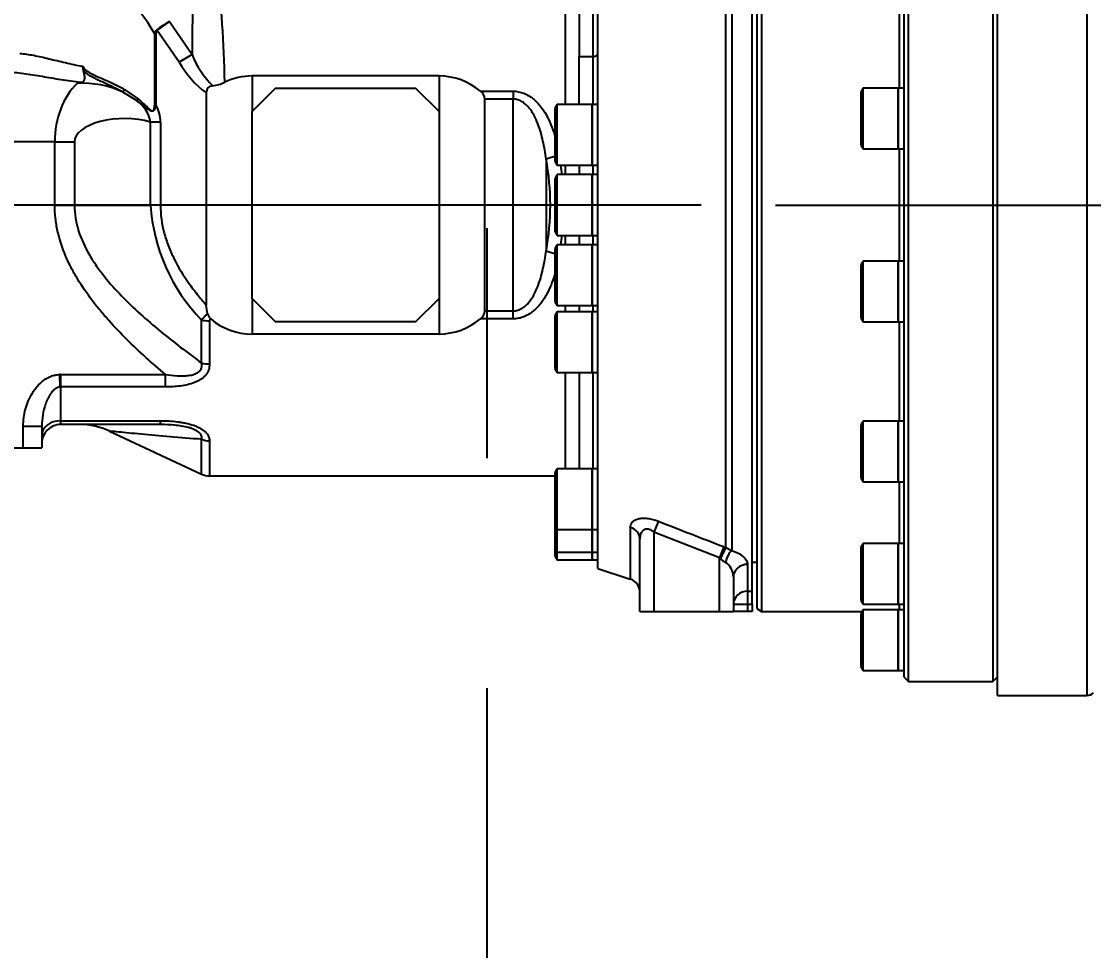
# Model space of a CAD drawing. Header units: millimetres. Extents: x 10462777 to 22643323, y 453826 to 1389191.
# Drawn here: x 11309182.4 to 11309415.5, y 597559.6 to 597761.7 of the extents above; entities that cross this region are included whole.
import ezdxf

# ---------------------------------------------------------------- set-up
doc = ezdxf.new("R2010")
doc.units = ezdxf.units.MM
doc.header["$LTSCALE"] = 200
doc.header["$MEASUREMENT"] = 0
doc.header["$PDMODE"] = 35
doc.header["$PDSIZE"] = -5
doc.linetypes.add('CENTER2', pattern=[1.125, 0.75, -0.125, 0.125, -0.125])
doc.linetypes.add('PHANTOM', pattern=[2.5, 1.25, -0.25, 0.25, -0.25, 0.25, -0.25])
doc.layers.get('0').update_dxf_attribs({"linetype": 'CONTINUOUS'})
doc.layers.get('DEFPOINTS').update_dxf_attribs({"linetype": 'CONTINUOUS'})
for name, color, linetype in [('$DDT_AUDIT_GENERATED_(276)', 7, 'CONTINUOUS'), ('A290-7324-X541', 7, 'CONTINUOUS'), ('A290-7329-X402', 7, 'CONTINUOUS'), ('A290-7329-X501', 7, 'CONTINUOUS'), ('DV1_DEFAULT', 7, 'CONTINUOUS'), ('LIBRL_A6-BA-8X35', 7, 'CONTINUOUS'), ('LIBRL_A97L-0001-', 7, 'CONTINUOUS')]:
    doc.layers.add(name, color=color, linetype=linetype)
doc.layers.add('LAYOUT', color=8, linetype='CONTINUOUS', lineweight=25)
doc.layers.add('TOP$23', color=7, linetype='CONTINUOUS', true_color=0xffffff)
doc.styles.get("Standard").update_dxf_attribs({"font": 'SYMBOL'})
doc.dimstyles.new('DS ROBOTEC', dxfattribs={"dimscale": 0, "dimtxt": 2.5, "dimasz": 2.5, "dimexe": 0.3, "dimexo": 0.3, "dimgap": 0.5, "dimtad": 1, "dimzin": 9, "dimdsep": 46, "dimtxsty": 'Standard', "dimblk": 'OPEN', "dimcen": 0, "dimclrd": 4, "dimclre": 4, "dimclrt": 110, "dimazin": 2, "dimtm": 1.5, "dimtfac": 1, "dimtmove": 0, "dimatfit": 3, "dimldrblk": 'OPEN', "dimfxl": 1, "dimtfill": 1, "dimtolj": 1, "dimlwd": -1, "dimlwe": -1, "dimarcsym": 0})

# ---------------------------------------------------------------- blocks, each defined once
blk = doc.blocks.new('r710ic')
at = {"layer": 'LAYOUT', "color": 3}
blk.add_circle((272041.37, 104232.63), 2050.12, dxfattribs=at)
blk = doc.blocks.new('A$C7DA30AB0')
at = {"layer": '$DDT_AUDIT_GENERATED_(276)', "color": 7, "linetype": 'Continuous', "ltscale": 25.4}
for p, q in [((4370.66, 3129.62, 0), (4369.65, 3128.6, 0)), ((4388.95, 3129.62, 0), (4370.66, 3129.62, 0)), ((4370.66, 2922.35, 0), (4370.66, 3129.62, 0)), ((4389.97, 3128.6, 0), (4388.95, 3129.62, 0)), ((4388.95, 3129.62, 0), (4388.95, 2922.35, 0)), ((4389.97, 3127.26, 0), (4389.97, 3128.6, 0)), ((4389.97, 2925.89, 0), (4389.97, 3126.63, 0)), ((4390.98, 3112.84, 0), (4390.98, 3114.05, 0)), ((4420.96, 3114.38, 0), (4399, 3114.38, 0)), ((4420.96, 2937.59, 0), (4420.96, 3114.38, 0)), ((4421.97, 3113.79, 0), (4420.96, 3114.38, 0)), ((4421.97, 2938.18, 0), (4421.97, 3113.79, 0)), ((4422.99, 3103.71, 0), (4421.97, 3103.71, 0)), ((4390.98, 3086.21, 0), (4390.98, 3099.64, 0)), ((4390.98, 3051.42, 0), (4390.98, 3073.01, 0)), ((4390.98, 3013.76, 0), (4390.98, 3038.21, 0)), ((4390.98, 2978.97, 0), (4390.98, 3000.55, 0))]:
    blk.add_line(p, q, dxfattribs=at)
at = {"layer": 'A290-7324-X541', "color": 7, "linetype": 'Continuous', "ltscale": 25.4}
for p, q in [((4496.14, 3051.39, 0), (4491.06, 3046.31, 0)), ((4496.14, 3051.39, 0), (4526.62, 3051.39, 0)), ((4531.7, 3046.31, 0), (4526.62, 3051.39, 0)), ((4491.06, 3005.67, 0), (4491.06, 3046.31, 0)), ((4531.7, 3046.31, 0), (4531.7, 3005.67, 0)), ((4491.06, 3005.67, 0), (4496.14, 3000.59, 0)), ((4526.62, 3000.59, 0), (4531.7, 3005.67, 0)), ((4526.62, 3000.59, 0), (4496.14, 3000.59, 0))]:
    blk.add_line(p, q, dxfattribs=at)
at = {"layer": 'A290-7329-X402', "color": 7, "linetype": 'Continuous', "ltscale": 25.4}
for p, q in [((4369.65, 3132.67, 0), (4350.17, 3132.67, 0)), ((4350.17, 2919.31, 0), (4350.17, 3132.67, 0)), ((4369.65, 3132.67, 0), (4369.65, 2919.31, 0))]:
    blk.add_line(p, q, dxfattribs=at)
blk.add_arc((4350.17, 3130.63, 0), 2.03, 90, 135, dxfattribs=at)
at = {"layer": 'A290-7329-X501', "color": 7, "linetype": 'Continuous', "ltscale": 25.4}
for p, q in [((4422.99, 3114.38, 0), (4424, 3114.38, 0)), ((4422.99, 3112.89, 0), (4422.99, 3114.38, 0)), ((4422.99, 3112.89, 0), (4424, 3112.89, 0)), ((4422.99, 3112.89, 0), (4422.99, 3109.99, 0)), ((4424, 3114.38, 0), (4427.05, 3114.38, 0)), ((4424, 3112.89, 0), (4424, 3114.38, 0)), ((4424, 3109.99, 0), (4424, 3112.89, 0)), ((4424, 3112.89, 0), (4427.05, 3112.89, 0)), ((4430.1, 3114.38, 0), (4427.05, 3114.38, 0)), ((4427.05, 3106.86, 0), (4427.05, 3114.38, 0)), ((4444.32, 3114.38, 0), (4430.1, 3114.38, 0)), ((4430.1, 3114.38, 0), (4430.1, 3102.74, 0)), ((4447.37, 3114.38, 0), (4444.32, 3114.38, 0)), ((4444.32, 3097.14, 0), (4444.32, 3114.38, 0)), ((4447.37, 3114.38, 0), (4447.37, 3098.65, 0)), ((4422.99, 3109.99, 0), (4422.99, 2941.98, 0)), ((4424, 3109.99, 0), (4422.99, 3109.99, 0)), ((4424, 3104.16, 0), (4424, 3109.99, 0)), ((4449.47, 3096.15, 0), (4449.47, 3107.36, 0)), ((4456.52, 3105.04, 0), (4449.47, 3107.36, 0)), ((4429.87, 3102.93, 0), (4430.1, 3102.74, 0)), ((4456.52, 3105.04, 0), (4456.52, 2946.93, 0)), ((4427.42, 2950.84, 0), (4427.42, 3101.13, 0)), ((4429.15, 3100.29, 0), (4430.1, 3102.74, 0)), ((4430.1, 3102.74, 0), (4444.32, 3097.14, 0)), ((4428.69, 3100.48, 0), (4428.69, 2951.49, 0)), ((4429.15, 3100.29, 0), (4428.69, 3100.48, 0)), ((4443.37, 3094.76, 0), (4444.32, 3097.14, 0)), ((4540.96, 3084.91, 0), (4465.86, 3084.91, 0)), ((4540.96, 3077.29, 0), (4540.96, 3084.91, 0)), ((4542.68, 3084.53, 0), (4542.68, 3076.95, 0)), ((4562.71, 3075.19, 0), (4542.68, 3084.53, 0)), ((4457.53, 3083.38, 0), (4457.53, 3062.43, 0)), ((4460.58, 3062.43, 0), (4460.58, 3083.38, 0)), ((4463.63, 3062.43, 0), (4463.63, 3083.38, 0)), ((4581.47, 3078.82, 0), (4577.42, 3078.82, 0)), ((4577.42, 3074.11, 0), (4577.42, 3078.82, 0)), ((4643.46, 3078.82, 0), (4581.47, 3078.82, 0)), ((4581.47, 3078.82, 0), (4581.47, 3074.11, 0)), ((4551.6, 3073.74, 0), (4551.6, 3072.91, 0)), ((4551.6, 3073.74, 0), (4573.36, 3073.74, 0)), ((4573.36, 3072.91, 0), (4551.6, 3072.91, 0)), ((4573.36, 3072.91, 0), (4573.36, 3073.74, 0)), ((4573.36, 3065.57, 0), (4573.36, 3072.91, 0)), ((4581.47, 3074.11, 0), (4577.42, 3074.11, 0)), ((4550.53, 3065.57, 0), (4550.53, 3062.84, 0)), ((4550.53, 3065.57, 0), (4573.36, 3065.57, 0)), ((4573.36, 3062.84, 0), (4573.36, 3065.57, 0)), ((4573.6, 3062.85, 0), (4573.48, 3065.58, 0)), ((4573.36, 3062.84, 0), (4550.53, 3062.84, 0)), ((4540.96, 3051.17, 0), (4540.96, 3060.57, 0)), ((4542.68, 3060.34, 0), (4542.68, 3051.01, 0)), ((4491.06, 3046.31, 0), (4491.06, 3054.05, 0)), ((4491.06, 3054.05, 0), (4531.7, 3054.05, 0)), ((4531.7, 3046.31, 0), (4531.7, 3054.05, 0)), ((4474.95, 3050.75, 0), (4474.95, 3049.04, 0)), ((4474.95, 3050.75, 0), (4482.04, 3050.75, 0)), ((4541.39, 3049.66, 0), (4541.66, 3047.79, 0)), ((4457.53, 3049.22, 0), (4457.53, 3047.87, 0)), ((4460.58, 3047.87, 0), (4460.58, 3049.22, 0)), ((4463.63, 3047.87, 0), (4463.63, 3049.22, 0)), ((4474.95, 3049.04, 0), (4474.95, 3002.93, 0)), ((4481.11, 3049.04, 0), (4474.95, 3049.04, 0)), ((4481.11, 3049.04, 0), (4481.11, 3002.93, 0)), ((4541.66, 3001.58, 0), (4541.66, 3047.79, 0)), ((4467.76, 3016.01, 0), (4467.76, 3035.96, 0)), ((4457.53, 3034.67, 0), (4457.53, 3032.59, 0)), ((4460.58, 3032.59, 0), (4460.58, 3034.67, 0)), ((4463.63, 3032.59, 0), (4463.63, 3034.67, 0)), ((4551.63, 3025.99, 0), (4553.78, 3025.99, 0)), ((4551.63, 3007.93, 0), (4551.63, 3025.99, 0)), ((4553.78, 3025.99, 0), (4553.78, 3007.93, 0)), ((4570.32, 3025.99, 0), (4553.78, 3025.99, 0)), ((4574.62, 3025.99, 0), (4570.32, 3025.99, 0)), ((4570.32, 3012.27, 0), (4570.32, 3025.99, 0)), ((4574.62, 3025.99, 0), (4574.62, 3012.27, 0)), ((4457.53, 3019.38, 0), (4457.53, 3017.31, 0)), ((4460.58, 3017.31, 0), (4460.58, 3019.38, 0)), ((4463.63, 3017.31, 0), (4463.63, 3019.38, 0)), ((4574.62, 3012.27, 0), (4570.32, 3012.27, 0)), ((4574.62, 3012.27, 0), (4602.74, 3012.27, 0)), ((4551.63, 3007.93, 0), (4553.78, 3007.93, 0)), ((4491.06, 2997.92, 0), (4491.06, 3005.67, 0)), ((4531.7, 2997.92, 0), (4531.7, 3005.67, 0)), ((4457.53, 3004.1, 0), (4457.53, 2993.66, 0)), ((4460.58, 3004.1, 0), (4460.58, 2993.66, 0)), ((4463.63, 2968.59, 0), (4463.63, 3004.1, 0)), ((4474.95, 3002.93, 0), (4481.11, 3002.93, 0)), ((4474.95, 3001.22, 0), (4474.95, 3002.93, 0)), ((4552.88, 3004.1, 0), (4552.62, 3004.1, 0)), ((4552.62, 2988.78, 0), (4552.62, 3004.1, 0)), ((4552.88, 3004.1, 0), (4552.88, 2988.78, 0)), ((4559.47, 3000.86, 0), (4556.44, 3002.95, 0)), ((4556.73, 3003.35, 0), (4559.79, 3001.43, 0)), ((4482.04, 3001.22, 0), (4474.95, 3001.22, 0)), ((4491.06, 2997.92, 0), (4531.7, 2997.92, 0)), ((4460.58, 2993.66, 0), (4457.53, 2993.66, 0)), ((4457.53, 2993.66, 0), (4457.53, 2982.16, 0)), ((4460.58, 2982.16, 0), (4460.58, 2993.66, 0)), ((4544.76, 2993.23, 0), (4547.54, 2994.88, 0)), ((4547.54, 2994.88, 0), (4552.37, 2988.01, 0)), ((4549.64, 2986.05, 0), (4544.76, 2993.23, 0)), ((4552.62, 2988.78, 0), (4552.88, 2988.78, 0)), ((4552.45, 2987.89, 0), (4552.37, 2988.01, 0))]:
    blk.add_line(p, q, dxfattribs=at)
for centre, radius, start, end in [((4450.42, 3110.25, 0), 3.05, 180, 251.834), ((4430.81, 3106.87, 0), 3.76, 180.2192, 236.9274), ((4424.81, 3097.06, 0), 7.75, 49.2476, 59.3587), ((4404.4, 3054.82, 0), 51.72, 61.9933, 63.5717), ((3670.33, 1129.6, 0), 2111.74, 68.52665, 68.94078), ((4540.96, 3080.85, 0), 4.06, 65, 90), ((4573.36, 3077.8, 0), 4.06, 270, 0), ((4569.21, 3088.98, 0), 15.24, 244.8075, 269.9936), ((4657.76, 3060.5, 0), 84.43, 176.5509, 178.4063), ((4572.43, 3090.13, 0), 27.3, 271.9441, 272.4487), ((4491.13, 3039.88, 0), 14.17, 90.2807, 129.9058), ((4531.65, 3039.93, 0), 14.12, 50.162, 89.7831), ((4483.35, 3048.92, 0), 2.25, 125.7003, 176.9393), ((4539.4, 3049.18, 0), 2.05, 13.3734, 50.7326), ((4537.24, 3054.89, 0), 6.68, 308.4193, 324.4644), ((4514.35, 3023.47, 0), 39.51, 3.6485, 44.1878), ((4521.71, 3025.99, 0), 54.86, 169.5276, 190.4724), ((4560, 3008.06, 0), 8.37, 180.889, 208.1805), ((4561, 3009.35, 0), 7.36, 191.1267, 234.5524), ((4483.35, 3003.05, 0), 2.25, 183.0607, 234.2997), ((4491.13, 3012.09, 0), 14.17, 230.0942, 269.7193), ((4529.75, 2985.21, 0), 20.25, 28.5302, 53.9962), ((4568.5, 3020.19, 0), 20.69, 245.0861, 273.3574), ((4531.69, 3011.81, 0), 13.89, 270.0615, 295.4741), ((4541.38, 2991.66, 0), 8.47, 97.5682, 116.0386), ((4792.96, 3003.93, 0), 255.35, 181.0455, 186.7265), ((4526.07, 2985.81, 0), 20.11, 21.6455, 45.1259), ((4559.98, 3042.5, 0), 44.05, 281.6686, 282.7737), ((4566.38, 2995.98, 0), 2.17, 355.6484, 15.555), ((4308.96, 2992.59, 0), 235.81, 355.5072, 0.1548), ((4551.6, 2988.85, 0), 1.28, 311.446, 356.7167), ((4582.36, 3005.06, 0), 33.67, 208.9093, 248.2376), ((4523.42, 3025.53, 0), 47.39, 303.5903, 307.649), ((4534.35, 3012.5, 0), 30.55, 300.0184, 306.327)]:
    blk.add_arc(centre, radius, start, end, dxfattribs=at)
for centre, major_axis, ratio, start_param, end_param in [((4424, 3112.89, 0), (-3.05, 0), 0.950374, 1.570796, 3.141593), ((4424, 3106.86, 0), (-3.05, 0), 0.884433, 1.570796, 3.141593), ((4427.42, 3103.72, 0), (-0.88, -2.92), 0.424441, 0.62059, 1.698863), ((4429.64, 3102.93, 0), (-1.22, -2.79), 0.069843, 0.534932, 1.601298), ((4450.42, 3098.65, 0), (3.05, 0), 0.8623, 3.141593, 4.395333), ((4540.96, 3073.75, 0), (4.06, 0), 0.870544, 1.134464, 1.570796), ((4573.36, 3076.15, 0), (4.06, 0), 0.796296, 4.712389, 6.283185), ((4540.96, 3058.18, 0), (4.06, 0), 0.586793, 1.134464, 1.570796), ((4540.96, 3049.44, 0), (-4.06, 0), 0.427401, 4.276057, 4.712389), ((4464.89, 3035.96, 0), (-4, 0.74), 0.178831, 3.943512, 4.499705), ((4518.84, 3025.99, 0), (0, -58.93), 0.931034, 4.564566, 4.600084), ((4518.84, 3025.99, 0), (0, -58.93), 0.931034, 4.824694, 4.860212), ((4464.89, 3016.01, 0), (-4, -0.74), 0.178831, 1.78348, 2.339673), ((4559.43, 3012.27, 0), (-10.89, 0), 0.466308, 1.025205, 3.141593), ((4563.72, 3012.27, 0), (0, -15.24), 0.714836, 0.582364, 1.570796), ((4556.3, 3002.95, 0), (0.629, 0.798), 0.11188, 4.800254, 5.3218), ((4559.43, 3000.86, 0), (0.503, 0.883), 0.036846, 4.733385, 5.444228)]:
    blk.add_ellipse(centre, major_axis=major_axis, ratio=ratio, start_param=start_param, end_param=end_param, dxfattribs=at)
for points, knots in [([(4427.42, 3101.13, 0), (4426.88, 3101.29, 0), (4426.4, 3101.49, 0), (4425.77, 3101.83, 0), (4425.57, 3101.95, 0), (4425.21, 3102.2, 0), (4425.05, 3102.33, 0), (4424.75, 3102.6, 0), (4424.62, 3102.74, 0), (4424.4, 3103.02, 0), (4424.31, 3103.16, 0), (4424.16, 3103.44, 0), (4424.1, 3103.59, 0), (4424.02, 3103.88, 0), (4424, 3104.02, 0), (4424, 3104.16, 0)], [0, 0, 0, 0, 0.25, 0.25, 0.375, 0.375, 0.5, 0.5, 0.625, 0.625, 0.75, 0.75, 0.875, 0.875, 1, 1, 1, 1]), ([(4444.32, 3097.14, 0), (4444.51, 3097, 0), (4444.71, 3096.86, 0), (4445.13, 3096.64, 0), (4445.34, 3096.56, 0), (4445.67, 3096.5, 0), (4445.77, 3096.49, 0), (4445.98, 3096.49, 0), (4446.08, 3096.5, 0), (4446.27, 3096.55, 0), (4446.35, 3096.58, 0), (4446.52, 3096.66, 0), (4446.59, 3096.71, 0), (4446.8, 3096.87, 0), (4446.91, 3097, 0), (4447.09, 3097.29, 0), (4447.16, 3097.44, 0), (4447.33, 3097.93, 0), (4447.37, 3098.28, 0), (4447.37, 3098.65, 0)], [0, 0, 0, 0, 0.125, 0.125, 0.25, 0.25, 0.3125, 0.3125, 0.375, 0.375, 0.4375, 0.4375, 0.5, 0.5, 0.625, 0.625, 0.75, 0.75, 1, 1, 1, 1]), ([(4449.47, 3096.15, 0), (4449.47, 3095.94, 0), (4449.44, 3095.74, 0), (4449.33, 3095.45, 0), (4449.29, 3095.36, 0), (4449.18, 3095.18, 0), (4449.12, 3095.09, 0), (4448.91, 3094.84, 0), (4448.73, 3094.69, 0), (4448.41, 3094.5, 0), (4448.29, 3094.44, 0), (4448.04, 3094.34, 0), (4447.9, 3094.29, 0), (4447.48, 3094.17, 0), (4447.16, 3094.12, 0), (4446.64, 3094.1, 0), (4446.46, 3094.09, 0), (4446.1, 3094.11, 0), (4445.91, 3094.12, 0), (4445.53, 3094.17, 0), (4445.34, 3094.2, 0), (4444.94, 3094.27, 0), (4444.75, 3094.32, 0), (4444.15, 3094.47, 0), (4443.76, 3094.6, 0), (4443.37, 3094.76, 0)], [0, 0, 0, 0, 0.125, 0.125, 0.1875, 0.1875, 0.25, 0.25, 0.375, 0.375, 0.4375, 0.4375, 0.5, 0.5, 0.625, 0.625, 0.6875, 0.6875, 0.75, 0.75, 0.8125, 0.8125, 0.875, 0.875, 1, 1, 1, 1]), ([(4551.6, 3072.91, 0), (4550.35, 3072.91, 0), (4549.11, 3072.97, 0), (4547.59, 3073.17, 0), (4547.29, 3073.21, 0), (4546.69, 3073.31, 0), (4546.39, 3073.37, 0), (4545.5, 3073.56, 0), (4544.94, 3073.72, 0), (4544.13, 3074, 0), (4543.87, 3074.1, 0), (4543.37, 3074.33, 0), (4543.14, 3074.44, 0), (4542.7, 3074.69, 0), (4542.5, 3074.82, 0), (4542.12, 3075.1, 0), (4541.95, 3075.25, 0), (4541.51, 3075.7, 0), (4541.29, 3076.02, 0), (4541.02, 3076.66, 0), (4540.96, 3076.98, 0), (4540.96, 3077.29, 0)], [0, 0, 0, 0, 0.25, 0.25, 0.3125, 0.3125, 0.375, 0.375, 0.5, 0.5, 0.5625, 0.5625, 0.625, 0.625, 0.6875, 0.6875, 0.75, 0.75, 0.875, 0.875, 1, 1, 1, 1]), ([(4542.68, 3076.95, 0), (4542.62, 3076.73, 0), (4542.61, 3076.49, 0), (4542.77, 3075.99, 0), (4542.93, 3075.74, 0), (4543.32, 3075.38, 0), (4543.48, 3075.27, 0), (4543.82, 3075.05, 0), (4544.01, 3074.95, 0), (4544.42, 3074.76, 0), (4544.64, 3074.68, 0), (4545.08, 3074.52, 0), (4545.32, 3074.45, 0), (4546.03, 3074.25, 0), (4546.53, 3074.15, 0), (4547.52, 3073.99, 0), (4548.03, 3073.92, 0), (4549.56, 3073.78, 0), (4550.58, 3073.74, 0), (4551.6, 3073.74, 0)], [0, 0, 0, 0, 0.125, 0.125, 0.25, 0.25, 0.3125, 0.3125, 0.375, 0.375, 0.4375, 0.4375, 0.5, 0.5, 0.625, 0.625, 0.75, 0.75, 1, 1, 1, 1]), ([(4542.68, 3076.95, 0), (4545.03, 3076.77, 0), (4547.32, 3076.59, 0), (4551.72, 3076.21, 0), (4553.83, 3076.03, 0), (4557.68, 3075.67, 0), (4559.41, 3075.5, 0), (4561.34, 3075.31, 0), (4561.87, 3075.26, 0), (4562.58, 3075.19, 0), (4562.77, 3075.17, 0), (4562.77, 3075.17, 0)], [0, 0, 0, 0, 0.125, 0.125, 0.25, 0.25, 0.375, 0.375, 0.4375, 0.4375, 0.4996679, 0.4996679, 0.4996679, 0.4996679]), ([(4573.48, 3065.58, 0), (4573.7, 3065.59, 0), (4573.91, 3065.65, 0), (4574.31, 3065.83, 0), (4574.49, 3065.95, 0), (4574.82, 3066.22, 0), (4574.98, 3066.37, 0), (4575.26, 3066.69, 0), (4575.39, 3066.85, 0), (4575.63, 3067.2, 0), (4575.74, 3067.38, 0), (4575.95, 3067.74, 0), (4576.04, 3067.92, 0), (4576.31, 3068.48, 0), (4576.47, 3068.87, 0), (4576.88, 3070.03, 0), (4577.08, 3070.84, 0), (4577.35, 3072.46, 0), (4577.42, 3073.28, 0), (4577.42, 3074.11, 0)], [0, 0, 0, 0, 0.0625, 0.0625, 0.125, 0.125, 0.1875, 0.1875, 0.25, 0.25, 0.3125, 0.3125, 0.375, 0.375, 0.5, 0.5, 0.75, 0.75, 1, 1, 1, 1]), ([(4581.47, 3074.11, 0), (4581.47, 3072.85, 0), (4581.31, 3071.62, 0), (4580.9, 3070.1, 0), (4580.81, 3069.8, 0), (4580.61, 3069.21, 0), (4580.5, 3068.92, 0), (4580.14, 3068.06, 0), (4579.86, 3067.51, 0), (4579.38, 3066.71, 0), (4579.21, 3066.45, 0), (4578.84, 3065.95, 0), (4578.64, 3065.7, 0), (4578.03, 3064.99, 0), (4577.58, 3064.55, 0), (4576.82, 3063.99, 0), (4576.56, 3063.81, 0), (4576.01, 3063.5, 0), (4575.73, 3063.37, 0), (4575.15, 3063.14, 0), (4574.84, 3063.04, 0), (4574.23, 3062.91, 0), (4573.91, 3062.87, 0), (4573.6, 3062.85, 0)], [0, 0, 0, 0, 0.25, 0.25, 0.3125, 0.3125, 0.375, 0.375, 0.5, 0.5, 0.5625, 0.5625, 0.625, 0.625, 0.75, 0.75, 0.8125, 0.8125, 0.875, 0.875, 0.9375, 0.9375, 1, 1, 1, 1]), ([(4540.96, 3060.57, 0), (4540.96, 3061.01, 0), (4541.02, 3061.44, 0), (4541.23, 3062.06, 0), (4541.33, 3062.27, 0), (4541.55, 3062.65, 0), (4541.67, 3062.84, 0), (4541.97, 3063.19, 0), (4542.13, 3063.36, 0), (4542.49, 3063.67, 0), (4542.69, 3063.81, 0), (4543.1, 3064.08, 0), (4543.32, 3064.2, 0), (4543.77, 3064.43, 0), (4544.01, 3064.53, 0), (4544.73, 3064.81, 0), (4545.23, 3064.96, 0), (4546.25, 3065.2, 0), (4546.78, 3065.3, 0), (4548.38, 3065.52, 0), (4549.45, 3065.57, 0), (4550.53, 3065.57, 0)], [0, 0, 0, 0, 0.125, 0.125, 0.1875, 0.1875, 0.25, 0.25, 0.3125, 0.3125, 0.375, 0.375, 0.4375, 0.4375, 0.5, 0.5, 0.625, 0.625, 0.75, 0.75, 1, 1, 1, 1]), ([(4550.53, 3062.84, 0), (4549.7, 3062.98, 0), (4548.86, 3063.08, 0), (4547.6, 3063.15, 0), (4547.18, 3063.16, 0), (4546.35, 3063.15, 0), (4545.93, 3063.12, 0), (4545.31, 3063.04, 0), (4545.11, 3063.01, 0), (4544.71, 3062.93, 0), (4544.51, 3062.87, 0), (4544.13, 3062.75, 0), (4543.95, 3062.68, 0), (4543.61, 3062.5, 0), (4543.44, 3062.39, 0), (4543.16, 3062.16, 0), (4543.03, 3062.02, 0), (4542.83, 3061.72, 0), (4542.76, 3061.57, 0), (4542.66, 3061.23, 0), (4542.64, 3061.05, 0), (4542.63, 3060.7, 0), (4542.65, 3060.52, 0), (4542.68, 3060.34, 0)], [0, 0, 0, 0, 0.25, 0.25, 0.375, 0.375, 0.5, 0.5, 0.5625, 0.5625, 0.625, 0.625, 0.6875, 0.6875, 0.75, 0.75, 0.8125, 0.8125, 0.875, 0.875, 0.9375, 0.9375, 1, 1, 1, 1]), ([(4550.53, 3062.84, 0), (4553.44, 3060.41, 0), (4556.26, 3057.9, 0), (4560.27, 3053.91, 0), (4561.58, 3052.55, 0), (4563.47, 3050.44, 0), (4564.09, 3049.72, 0), (4565.3, 3048.26, 0), (4565.89, 3047.52, 0), (4567.61, 3045.25, 0), (4568.68, 3043.7, 0), (4570.15, 3041.27, 0), (4570.61, 3040.45, 0), (4571.48, 3038.77, 0), (4571.88, 3037.91, 0), (4573, 3035.28, 0), (4573.59, 3033.48, 0), (4574.2, 3030.72, 0), (4574.35, 3029.79, 0), (4574.56, 3027.9, 0), (4574.62, 3026.94, 0), (4574.62, 3025.99, 0)], [0, 0, 0, 0, 0.25, 0.25, 0.375, 0.375, 0.4375, 0.4375, 0.5, 0.5, 0.625, 0.625, 0.6875, 0.6875, 0.75, 0.75, 0.875, 0.875, 0.9375, 0.9375, 1, 1, 1, 1]), ([(4570.32, 3025.99, 0), (4570.32, 3026.95, 0), (4570.24, 3027.91, 0), (4570.02, 3029.32, 0), (4569.92, 3029.79, 0), (4569.7, 3030.72, 0), (4569.57, 3031.19, 0), (4568.85, 3033.48, 0), (4568.04, 3035.2, 0), (4566.84, 3037.25, 0), (4566.59, 3037.66, 0), (4566.07, 3038.46, 0), (4565.8, 3038.86, 0), (4564.98, 3040.04, 0), (4564.41, 3040.8, 0), (4562.64, 3043.02, 0), (4561.38, 3044.42, 0), (4558.76, 3047.13, 0), (4557.4, 3048.43, 0), (4554.6, 3050.97, 0), (4553.16, 3052.2, 0), (4550.24, 3054.61, 0), (4548.75, 3055.79, 0), (4545.74, 3058.1, 0), (4544.21, 3059.23, 0), (4542.68, 3060.34, 0)], [0, 0, 0, 0, 0.0625, 0.0625, 0.09375, 0.09375, 0.125, 0.125, 0.25, 0.25, 0.28125, 0.28125, 0.3125, 0.3125, 0.375, 0.375, 0.5, 0.5, 0.625, 0.625, 0.75, 0.75, 0.875, 0.875, 1, 1, 1, 1]), ([(4465.82, 3040.82, 0), (4465.86, 3040.96, 0), (4465.91, 3041.1, 0), (4466.17, 3041.97, 0), (4466.42, 3042.69, 0), (4466.99, 3044.1, 0), (4467.32, 3044.8, 0), (4467.87, 3045.81, 0), (4468.07, 3046.14, 0), (4468.49, 3046.79, 0), (4468.71, 3047.1, 0), (4469.19, 3047.71, 0), (4469.44, 3048.01, 0), (4469.98, 3048.57, 0), (4470.27, 3048.83, 0), (4470.87, 3049.32, 0), (4471.18, 3049.55, 0), (4471.69, 3049.86, 0), (4471.86, 3049.95, 0), (4472.22, 3050.13, 0), (4472.4, 3050.21, 0), (4472.96, 3050.44, 0), (4473.34, 3050.55, 0), (4474.13, 3050.71, 0), (4474.54, 3050.75, 0), (4474.95, 3050.75, 0)], [0.226441, 0.226441, 0.226441, 0.226441, 0.25, 0.25, 0.375, 0.375, 0.5, 0.5, 0.5625, 0.5625, 0.625, 0.625, 0.6875, 0.6875, 0.75, 0.75, 0.8125, 0.8125, 0.84375, 0.84375, 0.875, 0.875, 0.9375, 0.9375, 1, 1, 1, 1]), ([(4540.7, 3050.77, 0), (4540.74, 3050.79, 0), (4540.78, 3050.8, 0), (4540.85, 3050.86, 0), (4540.88, 3050.89, 0), (4540.95, 3051, 0), (4540.96, 3051.09, 0), (4540.96, 3051.17, 0)], [0, 0, 0, 0, 0.25, 0.25, 0.5, 0.5, 1, 1, 1, 1]), ([(4474.95, 3049.04, 0), (4474.6, 3049.04, 0), (4474.27, 3048.99, 0), (4473.78, 3048.84, 0), (4473.62, 3048.78, 0), (4473.31, 3048.64, 0), (4473.16, 3048.56, 0), (4472.73, 3048.3, 0), (4472.46, 3048.09, 0), (4471.96, 3047.65, 0), (4471.74, 3047.41, 0), (4471.31, 3046.9, 0), (4471.11, 3046.63, 0), (4470.75, 3046.08, 0), (4470.58, 3045.8, 0), (4470.11, 3044.93, 0), (4469.84, 3044.33, 0), (4469.35, 3043.1, 0), (4469.14, 3042.47, 0), (4468.76, 3041.2, 0), (4468.6, 3040.55, 0), (4468.16, 3038.61, 0), (4467.94, 3037.29, 0), (4467.76, 3035.96, 0)], [0, 0, 0, 0, 0.0625, 0.0625, 0.09375, 0.09375, 0.125, 0.125, 0.1875, 0.1875, 0.25, 0.25, 0.3125, 0.3125, 0.375, 0.375, 0.5, 0.5, 0.625, 0.625, 0.75, 0.75, 1, 1, 1, 1]), ([(4551.63, 3025.99, 0), (4551.63, 3028.05, 0), (4551.35, 3030.07, 0), (4550.7, 3032.53, 0), (4550.55, 3033.02, 0), (4550.23, 3033.99, 0), (4550.06, 3034.48, 0), (4549.5, 3035.92, 0), (4549.08, 3036.85, 0), (4547.71, 3039.58, 0), (4546.64, 3041.31, 0), (4544.88, 3043.81, 0), (4544.26, 3044.62, 0), (4542.99, 3046.23, 0), (4542.33, 3047.02, 0), (4541.66, 3047.79, 0)], [0, 0, 0, 0, 0.25, 0.25, 0.3125, 0.3125, 0.375, 0.375, 0.5, 0.5, 0.75, 0.75, 0.875, 0.875, 1, 1, 1, 1]), ([(4467.76, 3016.01, 0), (4467.94, 3014.68, 0), (4468.16, 3013.37, 0), (4468.74, 3010.8, 0), (4469.1, 3009.53, 0), (4469.81, 3007.7, 0), (4470.08, 3007.1, 0), (4470.56, 3006.22, 0), (4470.73, 3005.93, 0), (4471.09, 3005.37, 0), (4471.29, 3005.1, 0), (4471.72, 3004.59, 0), (4471.95, 3004.34, 0), (4472.44, 3003.89, 0), (4472.71, 3003.69, 0), (4473.29, 3003.33, 0), (4473.6, 3003.19, 0), (4474.09, 3003.04, 0), (4474.26, 3003, 0), (4474.6, 3002.94, 0), (4474.78, 3002.93, 0), (4474.95, 3002.93, 0)], [0, 0, 0, 0, 0.25, 0.25, 0.5, 0.5, 0.625, 0.625, 0.6875, 0.6875, 0.75, 0.75, 0.8125, 0.8125, 0.875, 0.875, 0.9375, 0.9375, 0.96875, 0.96875, 1, 1, 1, 1]), ([(4474.95, 3001.22, 0), (4474.54, 3001.22, 0), (4474.14, 3001.26, 0), (4473.56, 3001.38, 0), (4473.36, 3001.43, 0), (4472.98, 3001.54, 0), (4472.79, 3001.61, 0), (4472.23, 3001.83, 0), (4471.88, 3002, 0), (4471.2, 3002.41, 0), (4470.88, 3002.64, 0), (4469.98, 3003.37, 0), (4469.45, 3003.93, 0), (4468.5, 3005.14, 0), (4468.08, 3005.78, 0), (4467.35, 3007.12, 0), (4467.02, 3007.81, 0), (4466.44, 3009.23, 0), (4466.18, 3009.97, 0), (4465.88, 3010.95, 0), (4465.81, 3011.19, 0), (4465.75, 3011.42, 0)], [0, 0, 0, 0, 0.0625, 0.0625, 0.09375, 0.09375, 0.125, 0.125, 0.1875, 0.1875, 0.25, 0.25, 0.375, 0.375, 0.5, 0.5, 0.625, 0.625, 0.75, 0.75, 0.7899547, 0.7899547, 0.7899547, 0.7899547]), ([(4552.62, 3004.1, 0), (4552.64, 3004.35, 0), (4552.68, 3004.6, 0), (4552.83, 3005.07, 0), (4552.93, 3005.31, 0), (4553.21, 3005.54, 0), (4553.33, 3005.58, 0), (4553.57, 3005.57, 0), (4553.69, 3005.53, 0), (4554.02, 3005.39, 0), (4554.22, 3005.25, 0), (4555.19, 3004.54, 0), (4555.94, 3003.91, 0), (4556.73, 3003.35, 0)], [0, 0, 0, 0, 0.125, 0.125, 0.25, 0.25, 0.3125, 0.3125, 0.375, 0.375, 0.5, 0.5, 1, 1, 1, 1]), ([(4556.44, 3002.95, 0), (4555.72, 3003.54, 0), (4555.04, 3004.19, 0), (4554.2, 3004.98, 0), (4554.03, 3005.14, 0), (4553.75, 3005.35, 0), (4553.65, 3005.41, 0), (4553.44, 3005.49, 0), (4553.31, 3005.49, 0), (4553.03, 3005.29, 0), (4552.98, 3005.03, 0), (4552.9, 3004.57, 0), (4552.88, 3004.34, 0), (4552.88, 3004.1, 0)], [0, 0, 0, 0, 0.5, 0.5, 0.625, 0.625, 0.6875, 0.6875, 0.75, 0.75, 0.875, 0.875, 1, 1, 1, 1]), ([(4540.26, 3000.06, 0), (4540.45, 3000.08, 0), (4540.63, 3000.12, 0), (4540.9, 3000.22, 0), (4540.98, 3000.26, 0), (4541.14, 3000.36, 0), (4541.22, 3000.42, 0), (4541.35, 3000.56, 0), (4541.41, 3000.64, 0), (4541.5, 3000.81, 0), (4541.54, 3000.9, 0), (4541.63, 3001.18, 0), (4541.66, 3001.38, 0), (4541.66, 3001.58, 0)], [0, 0, 0, 0, 0.25, 0.25, 0.375, 0.375, 0.5, 0.5, 0.625, 0.625, 0.75, 0.75, 1, 1, 1, 1]), ([(4568.53, 2995.81, 0), (4568.44, 2996.02, 0), (4568.31, 2996.19, 0), (4568.02, 2996.51, 0), (4567.85, 2996.65, 0), (4567.33, 2997.04, 0), (4566.95, 2997.25, 0), (4566.18, 2997.65, 0), (4565.78, 2997.83, 0), (4564.98, 2998.19, 0), (4564.58, 2998.37, 0), (4563.38, 2998.89, 0), (4562.57, 2999.24, 0), (4561, 3000.01, 0), (4560.22, 3000.41, 0), (4559.47, 3000.86, 0)], [0, 0, 0, 0, 0.0625, 0.0625, 0.125, 0.125, 0.25, 0.25, 0.375, 0.375, 0.5, 0.5, 0.75, 0.75, 1, 1, 1, 1]), ([(4559.79, 3001.43, 0), (4560.52, 3001.03, 0), (4561.26, 3000.65, 0), (4562.78, 2999.92, 0), (4563.55, 2999.57, 0), (4564.69, 2999.04, 0), (4565.07, 2998.86, 0), (4565.81, 2998.5, 0), (4566.18, 2998.31, 0), (4566.9, 2997.9, 0), (4567.25, 2997.68, 0), (4567.91, 2997.17, 0), (4568.21, 2996.9, 0), (4568.46, 2996.56, 0)], [0, 0, 0, 0, 0.25, 0.25, 0.5, 0.5, 0.625, 0.625, 0.75, 0.75, 0.875, 0.875, 1, 1, 1, 1]), ([(4568.46, 2996.56, 0), (4568.38, 2996.85, 0), (4568.31, 2997.14, 0), (4568.21, 2997.7, 0), (4568.17, 2997.97, 0), (4568.17, 2998.36, 0), (4568.17, 2998.48, 0), (4568.2, 2998.72, 0), (4568.23, 2998.83, 0), (4568.33, 2999.04, 0), (4568.4, 2999.13, 0), (4568.61, 2999.28, 0), (4568.74, 2999.33, 0), (4568.88, 2999.36, 0)], [0, 0, 0, 0, 0.25, 0.25, 0.5, 0.5, 0.625, 0.625, 0.75, 0.75, 0.875, 0.875, 1, 1, 1, 1]), ([(4568.88, 2999.36, 0), (4570.36, 2999.19, 0), (4571.81, 2998.97, 0), (4574.64, 2998.53, 0), (4576.02, 2998.29, 0), (4578.74, 2997.83, 0), (4580.06, 2997.61, 0), (4582.66, 2997.26, 0), (4583.91, 2997.12, 0), (4585.11, 2997.06, 0)], [0, 0, 0, 0, 0.25, 0.25, 0.5, 0.5, 0.75, 0.75, 1, 1, 1, 1]), ([(4582.24, 2993, 0), (4581.28, 2993.07, 0), (4580.26, 2993.22, 0), (4578.14, 2993.63, 0), (4577.04, 2993.88, 0), (4575.3, 2994.3, 0), (4574.72, 2994.44, 0), (4573.53, 2994.73, 0), (4572.92, 2994.87, 0), (4571.09, 2995.3, 0), (4569.83, 2995.58, 0), (4568.53, 2995.81, 0)], [0, 0, 0, 0, 0.25, 0.25, 0.5, 0.5, 0.625, 0.625, 0.75, 0.75, 1, 1, 1, 1]), ([(4457.53, 2993.66, 0), (4457.38, 2993.66, 0), (4457.24, 2993.64, 0), (4456.98, 2993.57, 0), (4456.87, 2993.52, 0), (4456.6, 2993.35, 0), (4456.52, 2993.21, 0), (4456.52, 2993.07, 0)], [0, 0, 0, 0, 0.25, 0.25, 0.5, 0.5, 1, 1, 1, 1]), ([(4552.37, 2988.01, 0), (4552.42, 2988.05, 0), (4552.47, 2988.1, 0), (4552.54, 2988.23, 0), (4552.56, 2988.29, 0), (4552.61, 2988.5, 0), (4552.62, 2988.64, 0), (4552.62, 2988.78, 0)], [0, 0, 0, 0, 0.25, 0.25, 0.5, 0.5, 1, 1, 1, 1])]:
    blk.add_open_spline(points, degree=3, knots=knots, dxfattribs=at)
blk.add_open_spline([(4573.48, 3065.58, 0), (4573.42, 3065.57, 0), (4573.36, 3065.57, 0)], degree=2, dxfattribs=at)
at = {"layer": 'DV1_DEFAULT', "color": 1, "linetype": 'CENTER2', "ltscale": 7}
for p, q in [((5992.89, 3025.99, 0), (0, 3025.99, 0)), ((59.09, 3025.99, 0), (6051.98, 3025.99, 0))]:
    blk.add_line(p, q, dxfattribs=at)
at = {"layer": 'LAYOUT', "color": 6, "linetype": 'PHANTOM'}
blk.add_circle((3030.45, 3025.99, 0), 2693.02, dxfattribs=at)
at = {"layer": 'LIBRL_A6-BA-8X35', "color": 7, "linetype": 'Continuous', "ltscale": 25.4}
for p, q in [((4391.19, 3127.26, 0), (4391.19, 3114.05, 0)), ((4398.81, 3127.26, 0), (4391.19, 3127.26, 0)), ((4398.81, 3127.26, 0), (4398.81, 3114.05, 0)), ((4399.32, 3126.38, 0), (4398.81, 3127.26, 0)), ((4399.32, 3114.93, 0), (4399.32, 3126.38, 0)), ((4398.81, 3114.05, 0), (4399.32, 3114.93, 0)), ((4391.19, 3114.05, 0), (4398.81, 3114.05, 0)), ((4391.19, 3112.84, 0), (4391.19, 3099.64, 0)), ((4398.81, 3112.84, 0), (4391.19, 3112.84, 0)), ((4398.81, 3112.84, 0), (4398.81, 3099.64, 0)), ((4399.32, 3111.96, 0), (4398.81, 3112.84, 0)), ((4399.32, 3100.52, 0), (4399.32, 3111.96, 0)), ((4465.36, 3103.2, 0), (4457.74, 3103.2, 0)), ((4457.74, 3103.2, 0), (4457.74, 3101.53, 0)), ((4465.86, 3102.32, 0), (4465.36, 3103.2, 0)), ((4465.36, 3103.2, 0), (4465.36, 3101.53, 0)), ((4465.36, 3101.53, 0), (4457.74, 3101.53, 0)), ((4457.74, 3101.53, 0), (4457.74, 3096.59, 0)), ((4465.86, 3100.65, 0), (4465.36, 3101.53, 0)), ((4465.36, 3101.53, 0), (4465.36, 3096.59, 0)), ((4465.86, 3100.65, 0), (4465.86, 3102.32, 0)), ((4465.86, 3095.71, 0), (4465.86, 3100.65, 0)), ((4391.19, 3099.64, 0), (4398.81, 3099.64, 0)), ((4398.81, 3099.64, 0), (4399.32, 3100.52, 0)), ((4465.36, 3096.59, 0), (4457.74, 3096.59, 0)), ((4457.74, 3096.59, 0), (4457.74, 3083.38, 0)), ((4465.86, 3095.71, 0), (4465.36, 3096.59, 0)), ((4465.36, 3096.59, 0), (4465.36, 3083.38, 0)), ((4465.86, 3084.26, 0), (4465.86, 3095.71, 0)), ((4391.19, 3086.21, 0), (4391.19, 3073.01, 0)), ((4398.81, 3086.21, 0), (4391.19, 3086.21, 0)), ((4398.81, 3086.21, 0), (4398.81, 3073.01, 0)), ((4399.32, 3085.33, 0), (4398.81, 3086.21, 0)), ((4399.32, 3073.89, 0), (4399.32, 3085.33, 0)), ((4465.36, 3083.38, 0), (4465.86, 3084.26, 0)), ((4457.74, 3083.38, 0), (4465.36, 3083.38, 0)), ((4391.19, 3073.01, 0), (4398.81, 3073.01, 0)), ((4398.81, 3073.01, 0), (4399.32, 3073.89, 0)), ((4465.36, 3062.43, 0), (4457.74, 3062.43, 0)), ((4457.74, 3062.43, 0), (4457.74, 3049.22, 0)), ((4465.36, 3062.43, 0), (4465.36, 3049.22, 0)), ((4465.86, 3061.55, 0), (4465.36, 3062.43, 0)), ((4465.86, 3050.1, 0), (4465.86, 3061.55, 0)), ((4391.19, 3051.42, 0), (4391.19, 3038.21, 0)), ((4398.81, 3051.42, 0), (4391.19, 3051.42, 0)), ((4398.81, 3051.42, 0), (4398.81, 3038.21, 0)), ((4399.32, 3050.54, 0), (4398.81, 3051.42, 0)), ((4399.32, 3039.09, 0), (4399.32, 3050.54, 0)), ((4465.36, 3049.22, 0), (4465.86, 3050.1, 0)), ((4457.74, 3049.22, 0), (4465.36, 3049.22, 0)), ((4465.36, 3047.87, 0), (4457.74, 3047.87, 0)), ((4457.74, 3047.87, 0), (4457.74, 3034.67, 0)), ((4465.86, 3046.99, 0), (4465.36, 3047.87, 0)), ((4465.36, 3047.87, 0), (4465.36, 3034.67, 0)), ((4465.86, 3035.55, 0), (4465.86, 3046.99, 0)), ((4391.19, 3038.21, 0), (4398.81, 3038.21, 0)), ((4398.81, 3038.21, 0), (4399.32, 3039.09, 0)), ((4465.36, 3034.67, 0), (4465.86, 3035.55, 0)), ((4457.74, 3034.67, 0), (4465.36, 3034.67, 0)), ((4465.36, 3032.59, 0), (4457.74, 3032.59, 0)), ((4457.74, 3032.59, 0), (4457.74, 3019.38, 0)), ((4465.86, 3031.71, 0), (4465.36, 3032.59, 0)), ((4465.36, 3032.59, 0), (4465.36, 3019.38, 0)), ((4465.86, 3020.26, 0), (4465.86, 3031.71, 0)), ((4457.74, 3019.38, 0), (4465.36, 3019.38, 0)), ((4465.36, 3019.38, 0), (4465.86, 3020.26, 0)), ((4465.36, 3017.31, 0), (4457.74, 3017.31, 0)), ((4457.74, 3017.31, 0), (4457.74, 3004.1, 0)), ((4465.36, 3017.31, 0), (4465.36, 3004.1, 0)), ((4465.86, 3016.43, 0), (4465.36, 3017.31, 0)), ((4465.86, 3004.98, 0), (4465.86, 3016.43, 0)), ((4391.19, 3013.76, 0), (4391.19, 3000.55, 0)), ((4398.81, 3013.76, 0), (4391.19, 3013.76, 0)), ((4399.32, 3012.88, 0), (4398.81, 3013.76, 0)), ((4398.81, 3013.76, 0), (4398.81, 3000.55, 0)), ((4399.32, 3001.43, 0), (4399.32, 3012.88, 0)), ((4457.74, 3004.1, 0), (4465.36, 3004.1, 0)), ((4465.36, 3004.1, 0), (4465.86, 3004.98, 0)), ((4391.19, 3000.55, 0), (4398.81, 3000.55, 0)), ((4398.81, 3000.55, 0), (4399.32, 3001.43, 0))]:
    blk.add_line(p, q, dxfattribs=at)
at = {"layer": 'LIBRL_A97L-0001-', "color": 7, "linetype": 'Continuous', "ltscale": 25.4}
for p, q in [((4389.97, 3126.09, 0), (4389.97, 3127.26, 0)), ((4391.19, 3127.26, 0), (4389.97, 3127.26, 0)), ((4391.19, 3114.05, 0), (4391.19, 3127.26, 0)), ((4389.97, 3114.05, 0), (4391.19, 3114.05, 0)), ((4389.97, 3109.83, 0), (4389.97, 3112.84, 0)), ((4391.19, 3112.84, 0), (4389.97, 3112.84, 0)), ((4391.19, 3099.64, 0), (4391.19, 3112.84, 0)), ((4457.74, 3103.2, 0), (4456.52, 3103.2, 0)), ((4457.74, 3101.53, 0), (4457.74, 3103.2, 0)), ((4457.74, 3101.53, 0), (4456.52, 3101.53, 0)), ((4457.74, 3096.59, 0), (4457.74, 3101.53, 0)), ((4389.97, 3099.64, 0), (4391.19, 3099.64, 0)), ((4457.74, 3096.59, 0), (4456.52, 3096.59, 0)), ((4457.74, 3083.38, 0), (4457.74, 3096.59, 0)), ((4391.19, 3086.21, 0), (4389.97, 3086.21, 0)), ((4389.97, 3080.8, 0), (4389.97, 3085.16, 0)), ((4391.19, 3073.01, 0), (4391.19, 3086.21, 0)), ((4456.52, 3083.38, 0), (4457.74, 3083.38, 0)), ((4389.97, 3073.01, 0), (4391.19, 3073.01, 0)), ((4457.74, 3062.43, 0), (4456.52, 3062.43, 0)), ((4457.74, 3049.22, 0), (4457.74, 3062.43, 0)), ((4391.19, 3051.42, 0), (4389.97, 3051.42, 0)), ((4391.19, 3038.21, 0), (4391.19, 3051.42, 0)), ((4389.97, 3043.43, 0), (4389.97, 3048.57, 0)), ((4456.52, 3049.22, 0), (4457.74, 3049.22, 0)), ((4457.74, 3047.87, 0), (4456.52, 3047.87, 0)), ((4457.74, 3034.67, 0), (4457.74, 3047.87, 0)), ((4389.97, 3038.21, 0), (4391.19, 3038.21, 0)), ((4456.52, 3034.67, 0), (4457.74, 3034.67, 0)), ((4457.74, 3032.59, 0), (4456.52, 3032.59, 0)), ((4457.74, 3019.38, 0), (4457.74, 3032.59, 0)), ((4456.52, 3019.38, 0), (4457.74, 3019.38, 0)), ((4457.74, 3017.31, 0), (4456.52, 3017.31, 0)), ((4457.74, 3004.1, 0), (4457.74, 3017.31, 0)), ((4391.19, 3013.76, 0), (4389.97, 3013.76, 0)), ((4391.19, 3000.55, 0), (4391.19, 3013.76, 0)), ((4389.97, 3003.41, 0), (4389.97, 3008.54, 0)), ((4456.52, 3004.1, 0), (4457.74, 3004.1, 0)), ((4389.97, 3000.55, 0), (4391.19, 3000.55, 0))]:
    blk.add_line(p, q, dxfattribs=at)
blk = doc.blocks.new('_OPEN')
at = {"color": 0, "linetype": 'ByBlock'}
for p, q in [((-1, 0.1667), (0, 0)), ((0, 0), (-1, -0.1667)), ((0, 0), (-1, 0))]:
    blk.add_line(p, q, dxfattribs=at)
blk = doc.blocks.new('*D345')
at = {"color": 4, "linetype": 'ByBlock', "ltscale": 10, "transparency": 16777216}
for p, q in [((11309640.8, 598366.89), (11309640.8, 596883.44)), ((11309889.41, 596619.67), (11309889.41, 596925.44)), ((11309465.8, 596904.44), (11309290.8, 596904.44)), ((11309640.8, 596904.44), (11309889.41, 596904.44)), ((11310064.41, 596904.44), (11310239.41, 596904.44))]:
    blk.add_line(p, q, dxfattribs=at)
at = {"layer": 'DEFPOINTS', "color": 0, "ltscale": 10, "transparency": 16777216}
for p in [(11309640.8, 598387.89, 0), (11309889.41, 596904.44), (11309889.41, 596598.67, 0)]:
    blk.add_point(p, dxfattribs=at)
at = {"color": 4, "ltscale": 10, "transparency": 16777216, "xscale": 175, "yscale": 175, "zscale": 175}
blk.add_blockref('_OPEN', (11309640.8, 596904.44), dxfattribs=at)
at = {"color": 4, "ltscale": 10, "transparency": 16777216, "xscale": 175, "yscale": 175, "zscale": 175, "rotation": 180}
blk.add_blockref('_OPEN', (11309889.41, 596904.44), dxfattribs=at)
at = {"color": 110, "ltscale": 10, "transparency": 16777216, "insert": (11309765.1, 597063.71), "char_height": 175, "attachment_point": 5, "bg_fill": 3, "box_fill_scale": 1.25, "bg_fill_color": 256, "bg_fill_true_color": 13158600, "bg_fill_transparency": 0}
blk.add_mtext('\\A1;249', dxfattribs=at)

msp = doc.modelspace()

# ---------------------------------------------------------------- linework, layer by layer
at = {"layer": 'TOP$23', "color": 155, "linetype": 'PHANTOM'}
msp.add_line((11309283.66913, 593866.71124), (11309283.66913, 601531.71124), dxfattribs=at)

# ---------------------------------------------------------------- block references
at = {"ltscale": 10, "rotation": 180}
msp.add_blockref('A$C7DA30AB0', (11313764.24811, 600747.76955, 0), dxfattribs=at)
at = {"layer": 'LAYOUT', "color": 2, "rotation": 89.99999999999999}
msp.add_blockref('r710ic', (11412573.40786, 324839.74027, 0), dxfattribs=at)

# ---------------------------------------------------------------- next in the draw order: dimensions: what is measured, and where the dimension line sits
at = {"ltscale": 10}
dim = msp.add_linear_dim(base=(11309889.40943, 596904.44423, 0), p1=(11309640.79795, 598387.8894, 0), p2=(11309889.40943, 596598.67472, 0), angle=180, dimstyle='DS ROBOTEC', override={"dimscale": 70, "dimgap": 1, "dimdec": 0, "dimarcsym": 1}, dxfattribs=at)
dim.commit()
dim.dimension.update_dxf_attribs({"geometry": '*D345', "text_midpoint": (11309765.10369, 596904.44423, 0), "dimtype": 160})

doc.saveas('drawing.dxf')
